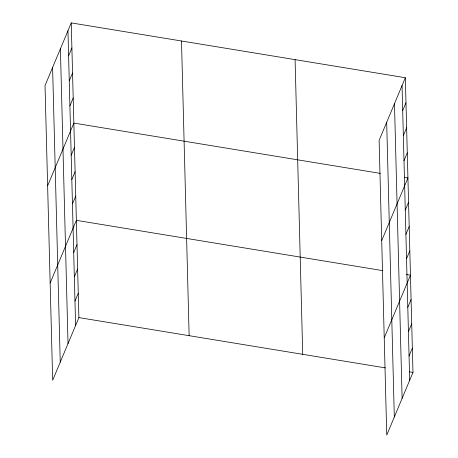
<?xml version="1.0" encoding="UTF-8"?>
<svg xmlns="http://www.w3.org/2000/svg" width="458" height="458" viewBox="0 0 458 458"><rect width="100%" height="100%" fill="white"/><g stroke="black" fill="none" stroke-linecap="round" stroke-linejoin="round"><path stroke-width="0.69" d="M71.248 22.9L45.027 85.583L52.67 380.272L78.891 317.594L71.248 22.9L405.33 77.728L412.973 372.417L386.752 435.1L379.11 140.406L405.33 77.728M68.608 55.813L71.895 47.947M69.255 80.86L72.547 72.999M69.908 105.907L73.194 98.046M47.626 185.776L73.847 123.093L380.369 173.399M71.185 155.273L74.477 147.407M71.814 179.582L75.106 171.721M72.45 203.896L75.736 196.035M50.145 283.027L76.366 220.344L382.888 270.649M73.709 252.518L76.996 244.658M74.339 276.832L77.625 268.972M74.969 301.146L78.261 293.28M402.691 110.636L405.983 102.775M403.343 135.688L406.63 127.822M403.99 160.735L407.282 152.875M381.709 240.605L407.929 177.922L404.483 177.355M405.273 210.096L408.559 202.236M405.903 234.41L409.189 226.544M406.532 258.718L409.818 250.858M384.233 337.849L410.454 275.172L406.315 274.491M407.792 307.347L411.084 299.48M408.421 331.655L411.713 323.795M409.051 355.969L412.343 348.109M78.891 317.594L385.413 367.894M409.526 371.856L412.973 372.417M402.044 85.589L409.687 380.283M394.475 103.68L402.118 398.374M386.678 122.315L394.321 417.009M295.084 59.632L302.727 354.326M181.494 40.991L189.137 335.685M67.956 30.76L75.599 325.455M60.393 48.851L68.03 343.546M52.596 67.492L60.238 362.186"/></g></svg>
